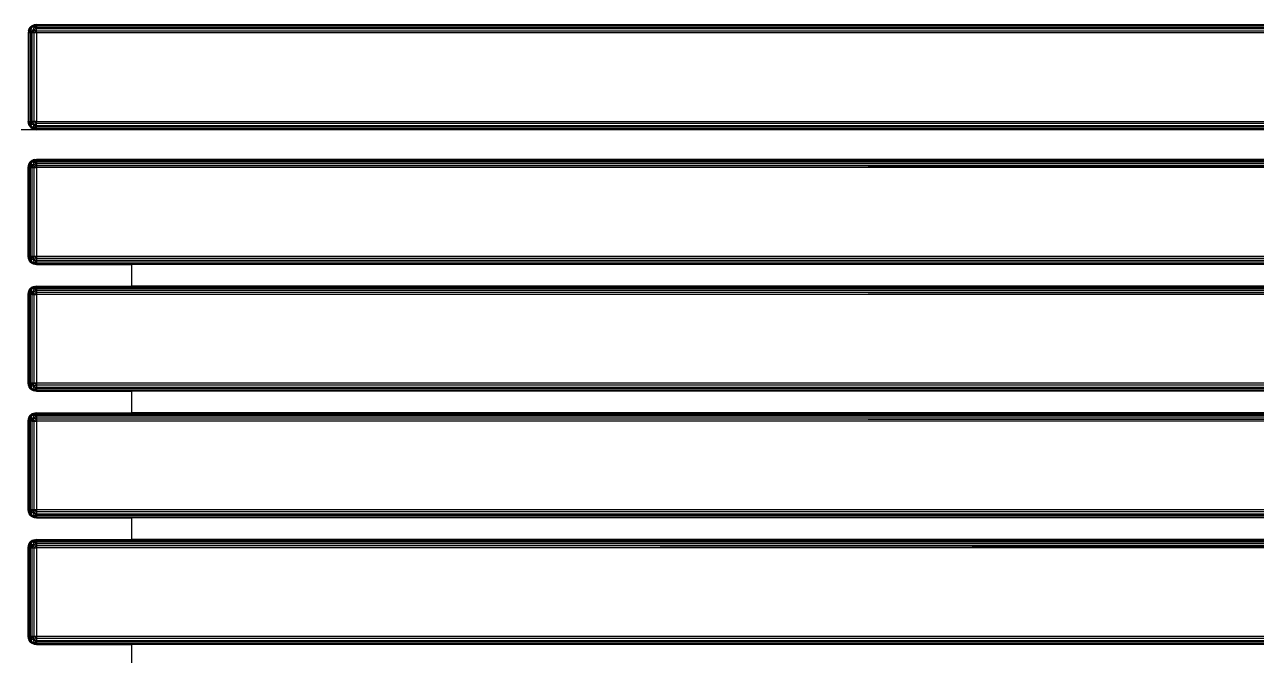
# Model space of a CAD drawing. Header units: millimetres. Extents: x 3440 to 9380, y -3644 to 556.
# Drawn here: x 4413.2 to 4858.8, y -729.6 to -501.6 of the extents above; entities that cross this region are included whole.
import ezdxf

# ---------------------------------------------------------------- set-up
doc = ezdxf.new("R2010")
doc.units = ezdxf.units.MM

msp = doc.modelspace()

# ---------------------------------------------------------------- linework, layer by layer
for p, q in [((4414.5, -503.83), (4414.8, -503.1)), ((4414.84, -503.45), (4414.5, -503.83)), ((4414.84, -503.45), (4414.5, -504.6)), ((4414.8, -503.1), (4415.28, -502.48)), ((4414.8, -503.1), (4414.84, -503.45)), ((4414.8, -504.6), (4414.84, -503.45)), ((4414.8, -504.6), (4415.44, -503.45)), ((4415.44, -502.48), (4414.84, -503.45)), ((4415.28, -502.48), (4414.84, -503.45)), ((4414.84, -503.45), (4415.44, -503.45)), ((4415.9, -502), (4415.28, -502.48)), ((4415.44, -502.48), (4415.28, -502.48)), ((4415.28, -504.6), (4415.44, -503.45)), ((4415.44, -502.48), (4416.34, -501.83)), ((4415.44, -502.48), (4415.9, -502)), ((4415.9, -502.48), (4415.44, -502.48)), ((4415.44, -503.45), (4415.9, -502.48)), ((4415.44, -503.45), (4416.34, -503.45)), ((4415.71, -504.13), (4416.34, -503.45)), ((4415.9, -502.48), (4416.59, -501.83)), ((4416.34, -501.83), (4415.9, -502)), ((4416.59, -502.48), (4415.9, -502.48)), ((4415.9, -504.6), (4416.34, -503.45)), ((4417.4, -501.6), (4416.34, -501.83)), ((4416.34, -501.83), (4416.63, -501.71)), ((4416.34, -501.83), (4416.59, -501.83)), ((4416.34, -503.45), (4416.59, -502.48)), ((4417.4, -503.1), (4416.34, -503.45)), ((4416.63, -504.6), (4416.34, -503.45)), ((4416.34, -503.45), (4417.4, -503.83)), ((4416.59, -501.83), (4417.4, -501.6)), ((4416.96, -501.83), (4416.59, -501.83)), ((4416.59, -502.48), (4416.96, -501.83)), ((4416.59, -502.48), (4417.4, -502.48)), ((4417.03, -502.82), (4416.59, -502.48)), ((4417.4, -501.6), (4416.63, -501.71)), ((4417.4, -501.6), (4416.96, -501.83)), ((4416.96, -501.83), (4417.4, -501.71)), ((4416.96, -501.83), (4417.4, -502)), ((4417.17, -502.14), (4416.96, -501.83)), ((4417.4, -502.48), (4417.03, -502.82)), ((4417.4, -503.1), (4417.03, -502.82)), ((4417.17, -502.14), (4417.4, -502)), ((4417.4, -502.48), (4417.17, -502.14)), ((4417.4, -501.6), (5314.4, -501.6)), ((4417.4, -501.6), (4417.4, -501.71)), ((4417.4, -501.71), (5314.4, -501.6)), ((4417.4, -502), (4417.4, -501.71)), ((6211.4, -501.71), (4417.4, -501.71)), ((4417.4, -502), (4417.4, -502.48)), ((6211.4, -502), (4417.4, -502)), ((4417.4, -502.48), (4417.4, -503.1)), ((4417.4, -502.48), (6211.4, -502.48)), ((4417.4, -503.83), (4417.4, -503.1)), ((6211.4, -503.1), (4417.4, -503.1)), ((4414.5, -503.83), (4414.4, -504.6)), ((4414.4, -504.6), (4414.4, -536.6)), ((4414.4, -504.6), (4414.5, -504.6)), ((4414.5, -503.83), (4414.5, -504.6)), ((4414.8, -504.6), (4414.5, -504.6)), ((4414.5, -504.6), (4414.5, -536.6)), ((4414.8, -536.6), (4414.8, -504.6)), ((4415.28, -504.6), (4414.8, -504.6)), ((4415.28, -504.6), (4415.71, -504.13)), ((4415.9, -504.6), (4415.28, -504.6)), ((4415.28, -504.6), (4415.28, -536.6)), ((4415.9, -504.6), (4415.71, -504.13)), ((4415.9, -536.6), (4415.9, -504.6)), ((4416.63, -504.6), (4415.9, -504.6)), ((4417.4, -503.83), (4416.63, -504.6)), ((4417.4, -504.6), (4416.63, -504.6)), ((4416.63, -536.6), (4416.63, -504.6)), ((4417.4, -504.6), (4417.4, -503.83)), ((4417.4, -503.83), (6211.4, -503.83)), ((6211.4, -504.6), (4417.4, -504.6)), ((4417.4, -504.6), (4417.4, -536.6)), ((4414.5, -537.38), (4414.4, -536.6)), ((4414.4, -536.6), (4414.5, -536.6)), ((4414.5, -537.38), (4414.5, -536.6)), ((4414.8, -536.6), (4414.5, -536.6)), ((4414.5, -536.6), (4414.84, -537.75)), ((4414.8, -538.1), (4414.5, -537.38)), ((4414.84, -537.75), (4414.5, -537.38)), ((4414.8, -536.6), (4415.28, -536.6)), ((4415.09, -537.11), (4414.8, -536.6)), ((4414.84, -537.75), (4414.8, -536.6)), ((4414.8, -538.1), (4414.84, -537.75)), ((4414.8, -538.1), (4415.28, -538.72)), ((4415.15, -538.44), (4414.8, -538.1)), ((4415.09, -537.11), (4414.84, -537.75)), ((4415.44, -537.75), (4414.84, -537.75)), ((4414.84, -537.75), (4415.44, -538.72)), ((4414.84, -537.75), (4415.15, -538.44)), ((4415.28, -536.6), (4415.09, -537.11)), ((4415.15, -538.44), (4415.28, -538.72)), ((4415.44, -538.72), (4415.15, -538.44)), ((4415.44, -537.75), (4415.28, -536.6)), ((4415.9, -536.6), (4415.28, -536.6)), ((4415.9, -539.2), (4415.28, -538.72)), ((4415.28, -538.72), (4415.44, -538.72)), ((4415.28, -538.72), (4415.68, -538.97)), ((4415.44, -537.75), (4415.9, -536.6)), ((4415.9, -538.72), (4415.44, -537.75)), ((4416.34, -537.75), (4415.44, -537.75)), ((4415.9, -538.72), (4415.44, -538.72)), ((4415.44, -538.72), (4416.34, -539.37)), ((4415.68, -538.97), (4415.44, -538.72)), ((4415.9, -539.2), (4415.68, -538.97)), ((4415.68, -538.97), (4416.34, -539.37)), ((4416.34, -537.75), (4415.9, -536.6)), ((4416.63, -536.6), (4415.9, -536.6)), ((4416.59, -539.37), (4415.9, -538.72)), ((4416.59, -538.72), (4415.9, -538.72)), ((4416.34, -539.37), (4415.9, -539.2)), ((4416.34, -537.75), (4416.63, -536.6)), ((4416.34, -537.75), (4417.4, -537.38)), ((4416.59, -538.72), (4416.34, -537.75)), ((4417.4, -538.1), (4416.34, -537.75)), ((4416.34, -537.75), (4417.4, -538.72)), ((4416.96, -539.37), (4416.59, -538.72)), ((4417.4, -538.72), (4416.59, -538.72)), ((4417.17, -539.07), (4416.59, -538.72)), ((4417.4, -537.38), (4416.63, -536.6)), ((4417.4, -536.6), (4416.63, -536.6)), ((4417.17, -539.07), (4416.96, -539.37)), ((4416.96, -539.37), (4417.4, -539.2)), ((4417.4, -539.2), (4417.17, -539.07)), ((4417.4, -536.6), (6211.4, -536.6)), ((4417.4, -537.38), (4417.4, -536.6)), ((4417.4, -538.1), (4417.4, -537.38)), ((6211.4, -537.38), (4417.4, -537.38)), ((4417.4, -538.72), (4417.4, -538.1)), ((4417.4, -538.1), (6211.4, -538.1)), ((4417.4, -539.2), (4417.4, -538.72)), ((6211.4, -538.72), (4417.4, -538.72)), ((4417.4, -539.2), (4417.4, -539.5)), ((4417.4, -539.2), (6211.4, -539.2)), ((4417.4, -539.6), (4411.9, -539.6)), ((4416.63, -539.5), (4416.34, -539.37)), ((4416.59, -539.37), (4416.34, -539.37)), ((4416.34, -539.37), (4417.4, -539.6)), ((4416.59, -539.37), (4416.96, -539.37)), ((4417.4, -539.6), (4416.59, -539.37)), ((4417.4, -539.6), (4416.63, -539.5)), ((4416.96, -539.37), (4417.4, -539.6)), ((4416.96, -539.37), (4417.4, -539.5)), ((4417.4, -539.5), (4417.4, -539.6)), ((4417.4, -539.5), (6211.4, -539.5)), ((5314.4, -539.6), (4417.4, -539.5)), ((5314.4, -539.6), (4417.4, -539.6)), ((4414.4, -553.3), (4414.5, -552.53)), ((4414.5, -552.53), (4414.8, -551.8)), ((4414.84, -552.15), (4414.5, -553.3)), ((4414.84, -552.15), (4414.5, -552.53)), ((4414.5, -552.53), (4414.5, -553.3)), ((4414.8, -551.8), (4415.28, -551.18)), ((4415.44, -551.18), (4414.8, -551.8)), ((4414.84, -552.15), (4414.8, -551.8)), ((4414.84, -552.15), (4414.8, -553.3)), ((4415.44, -551.18), (4414.84, -552.15)), ((4414.84, -552.15), (4415.44, -552.15)), ((4415.44, -552.15), (4415.09, -552.79)), ((4415.9, -550.7), (4415.28, -551.18)), ((4415.28, -551.18), (4415.68, -550.94)), ((4415.44, -551.18), (4415.28, -551.18)), ((4415.44, -552.15), (4415.28, -553.3)), ((4415.28, -553.3), (4416.34, -552.15)), ((4416.34, -550.53), (4415.44, -551.18)), ((4415.68, -550.94), (4415.44, -551.18)), ((4415.9, -551.18), (4415.44, -552.15)), ((4415.44, -551.18), (4415.9, -551.18)), ((4415.44, -552.15), (4416.34, -552.15)), ((4415.68, -550.94), (4416.34, -550.53)), ((4415.9, -550.7), (4415.68, -550.94)), ((4416.34, -550.53), (4415.9, -550.7)), ((4416.59, -550.53), (4415.9, -551.18)), ((4415.9, -551.18), (4416.59, -551.18)), ((4415.9, -553.3), (4416.34, -552.15)), ((4417.4, -550.3), (4416.34, -550.53)), ((4416.63, -550.41), (4416.34, -550.53)), ((4416.34, -550.53), (4416.59, -550.53)), ((4416.34, -552.15), (4416.59, -551.18)), ((4416.34, -552.15), (4417.4, -551.8)), ((4416.34, -552.15), (4417.4, -552.53)), ((4416.63, -553.3), (4416.34, -552.15)), ((4417.4, -550.3), (4416.59, -550.53)), ((4416.96, -550.53), (4416.59, -550.53)), ((4416.59, -551.18), (4416.96, -550.53)), ((4417.17, -550.84), (4416.59, -551.18)), ((4417.4, -551.18), (4416.59, -551.18)), ((4416.59, -551.18), (4417.4, -551.8)), ((4416.63, -550.41), (4417.4, -550.3)), ((4417.4, -552.53), (4416.63, -553.3)), ((4417.4, -550.3), (4416.96, -550.53)), ((4417.4, -550.41), (4416.96, -550.53)), ((4416.96, -550.53), (4417.4, -550.7)), ((4417.17, -550.84), (4416.96, -550.53)), ((4417.4, -551.18), (4417.17, -550.84)), ((4417.4, -550.3), (4417.4, -550.41)), ((6211.4, -550.3), (4417.4, -550.3)), ((4417.4, -550.7), (4417.4, -550.41)), ((4417.4, -550.41), (6211.4, -550.41)), ((4417.4, -550.7), (6211.4, -550.7)), ((4417.4, -550.7), (4417.4, -551.18)), ((4417.4, -551.18), (6211.4, -551.18)), ((4417.4, -551.18), (4417.4, -551.8)), ((4417.4, -551.8), (6211.4, -551.8)), ((4417.4, -551.8), (4417.4, -552.53)), ((5314.4, -553.3), (4417.4, -552.53)), ((4417.4, -552.53), (4417.4, -553.3)), ((4417.4, -552.53), (6211.4, -552.53)), ((4414.4, -585.3), (4414.4, -553.3)), ((4414.5, -553.3), (4414.4, -553.3)), ((4414.5, -553.3), (4414.8, -553.3)), ((4414.5, -585.3), (4414.5, -553.3)), ((4415.09, -552.79), (4414.8, -553.3)), ((4415.28, -553.3), (4414.8, -553.3)), ((4414.8, -585.3), (4414.8, -553.3)), ((4415.28, -553.3), (4415.09, -552.79)), ((4415.28, -553.3), (4415.9, -553.3)), ((4415.28, -585.3), (4415.28, -553.3)), ((4415.9, -553.3), (4416.63, -553.3)), ((4415.9, -585.3), (4415.9, -553.3)), ((4416.63, -553.3), (4417.4, -553.3)), ((4416.63, -585.3), (4416.63, -553.3)), ((4417.4, -553.3), (4417.4, -585.3)), ((5314.4, -553.3), (4417.4, -553.3)), ((4414.5, -585.3), (4414.4, -585.3)), ((4414.5, -586.08), (4414.4, -585.3)), ((4414.5, -585.3), (4414.8, -585.3)), ((4414.5, -585.3), (4414.5, -586.08)), ((4414.5, -585.3), (4414.84, -586.45)), ((4414.8, -586.8), (4414.5, -586.08)), ((4414.5, -586.08), (4414.84, -586.45)), ((4414.8, -585.3), (4415.28, -585.3)), ((4414.8, -585.3), (4415.09, -585.81)), ((4414.8, -585.3), (4414.84, -586.45)), ((4414.84, -586.45), (4414.8, -586.8)), ((4415.28, -587.42), (4414.8, -586.8)), ((4414.8, -586.8), (4415.15, -587.14)), ((4415.09, -585.81), (4414.84, -586.45)), ((4415.44, -586.45), (4414.84, -586.45)), ((4414.84, -586.45), (4415.44, -587.42)), ((4415.15, -587.14), (4414.84, -586.45)), ((4415.28, -585.3), (4415.09, -585.81)), ((4415.28, -587.42), (4415.15, -587.14)), ((4415.15, -587.14), (4415.44, -587.42)), ((4415.28, -585.3), (4415.9, -585.3)), ((4415.28, -585.3), (4415.44, -586.45)), ((4415.44, -587.42), (4415.28, -587.42)), ((4415.9, -587.9), (4415.28, -587.42)), ((4415.28, -587.42), (4415.68, -587.67)), ((4415.9, -585.3), (4415.44, -586.45)), ((4416.34, -586.45), (4415.44, -586.45)), ((4415.44, -586.45), (4415.9, -587.42)), ((4415.44, -587.42), (4415.9, -587.42)), ((4415.44, -587.42), (4416.34, -588.07)), ((4415.44, -587.42), (4415.68, -587.67)), ((4415.68, -587.67), (4415.9, -587.9)), ((4415.68, -587.67), (4416.34, -588.07)), ((4415.9, -585.3), (4416.63, -585.3)), ((4415.9, -585.3), (4416.34, -586.45)), ((4415.9, -587.42), (4416.59, -587.42)), ((4415.9, -587.42), (4416.59, -588.07)), ((4416.34, -588.07), (4415.9, -587.9)), ((4416.34, -586.45), (4416.63, -585.3)), ((4417.4, -586.08), (4416.34, -586.45)), ((4416.59, -587.42), (4416.34, -586.45)), ((4416.34, -586.45), (4417.4, -586.8)), ((4417.4, -587.42), (4416.34, -586.45)), ((4416.34, -588.07), (4416.63, -588.2)), ((4416.34, -588.07), (4416.59, -588.07)), ((4416.34, -588.07), (4417.4, -588.3)), ((4416.96, -588.07), (4416.59, -587.42)), ((4416.59, -587.42), (4417.4, -587.42)), ((4416.59, -587.42), (4417.4, -587.9)), ((4416.59, -588.07), (4416.96, -588.07)), ((4416.59, -588.07), (4417.4, -588.3)), ((4416.63, -585.3), (4417.4, -585.3)), ((4416.63, -585.3), (4417.4, -586.08)), ((4417.4, -588.3), (4416.63, -588.2)), ((4416.96, -588.07), (4417.4, -587.9)), ((4416.96, -588.07), (4417.4, -588.3)), ((4416.96, -588.07), (4417.4, -588.2)), ((4417.4, -585.3), (6211.4, -585.3)), ((4417.4, -585.3), (4417.4, -586.08)), ((6211.4, -586.08), (4417.4, -586.08)), ((4417.4, -586.08), (4417.4, -586.8)), ((4417.4, -586.8), (6211.4, -586.8)), ((4417.4, -586.8), (4417.4, -587.42)), ((6211.4, -587.42), (4417.4, -587.42)), ((4417.4, -587.42), (4417.4, -587.9)), ((4417.4, -587.9), (6211.4, -587.9)), ((4417.4, -587.9), (4417.4, -588.2)), ((4417.4, -588.2), (6211.4, -588.2)), ((4417.4, -588.2), (4417.4, -588.3)), ((5294.4, -588.3), (4417.4, -588.2)), ((4417.4, -588.3), (4451.9, -588.3)), ((4451.9, -596.1), (4451.9, -588.3)), ((5294.4, -588.3), (4451.9, -588.3)), ((4414.8, -597.6), (4415.28, -596.98)), ((4415.44, -596.98), (4414.8, -597.6)), ((4415.44, -596.98), (4414.84, -597.95)), ((4415.9, -596.5), (4415.28, -596.98)), ((4415.28, -596.98), (4415.68, -596.74)), ((4415.44, -596.98), (4415.28, -596.98)), ((4416.34, -596.33), (4415.44, -596.98)), ((4415.68, -596.74), (4415.44, -596.98)), ((4415.9, -596.98), (4415.44, -597.95)), ((4415.44, -596.98), (4415.9, -596.98)), ((4415.68, -596.74), (4416.34, -596.33)), ((4415.9, -596.5), (4415.68, -596.74)), ((4416.34, -596.33), (4415.9, -596.5)), ((4416.59, -596.33), (4415.9, -596.98)), ((4416.59, -596.98), (4415.9, -596.98)), ((4416.34, -596.33), (4417.4, -596.1)), ((4416.63, -596.21), (4416.34, -596.33)), ((4416.59, -596.33), (4416.34, -596.33)), ((4416.34, -597.95), (4416.59, -596.98)), ((4417.4, -596.1), (4416.59, -596.33)), ((4416.96, -596.33), (4416.59, -596.33)), ((4416.96, -596.33), (4416.59, -596.98)), ((4416.59, -596.98), (4417.4, -596.98)), ((4416.59, -596.98), (4417.4, -597.6)), ((4416.63, -596.21), (4417.4, -596.1)), ((4417.4, -596.1), (4416.96, -596.33)), ((4416.96, -596.33), (4417.4, -596.21)), ((4416.96, -596.33), (4417.4, -596.5)), ((4417.4, -596.98), (4416.96, -596.33)), ((4417.4, -596.21), (4417.4, -596.1)), ((4417.4, -596.1), (4451.9, -596.1)), ((4417.4, -596.21), (4417.4, -596.5)), ((4451.9, -596.21), (4417.4, -596.21)), ((4417.4, -596.5), (6211.4, -596.5)), ((4417.4, -596.5), (4417.4, -596.98)), ((4417.4, -596.98), (6211.4, -596.98)), ((4417.4, -596.98), (4417.4, -597.6)), ((4451.9, -596.21), (4451.9, -596.1)), ((5294.4, -596.1), (4451.9, -596.1)), ((5294.4, -596.1), (4451.9, -596.21)), ((4451.9, -596.21), (5294.4, -596.21)), ((4414.4, -599.1), (4414.5, -598.33)), ((4414.4, -631.1), (4414.4, -599.1)), ((4414.5, -599.1), (4414.4, -599.1)), ((4414.5, -598.33), (4414.8, -597.6)), ((4414.84, -597.95), (4414.5, -598.33)), ((4414.84, -597.95), (4414.5, -599.1)), ((4414.5, -598.33), (4414.5, -599.1)), ((4414.5, -599.1), (4414.8, -599.1)), ((4414.5, -631.1), (4414.5, -599.1)), ((4414.8, -597.6), (4414.84, -597.95)), ((4414.8, -599.1), (4414.84, -597.95)), ((4415.09, -598.59), (4414.8, -599.1)), ((4414.8, -599.1), (4415.28, -599.1)), ((4414.8, -631.1), (4414.8, -599.1)), ((4415.09, -598.59), (4414.84, -597.95)), ((4414.84, -597.95), (4415.44, -597.95)), ((4415.44, -597.95), (4415.09, -598.59)), ((4415.44, -597.95), (4415.28, -599.1)), ((4415.28, -599.1), (4415.71, -598.63)), ((4415.9, -599.1), (4415.28, -599.1)), ((4415.28, -631.1), (4415.28, -599.1)), ((4415.44, -597.95), (4416.34, -597.95)), ((4415.71, -598.63), (4416.34, -597.95)), ((4415.71, -598.63), (4415.9, -599.1)), ((4416.34, -597.95), (4415.9, -599.1)), ((4415.9, -599.1), (4416.63, -599.1)), ((4415.9, -631.1), (4415.9, -599.1)), ((4416.34, -597.95), (4417.4, -597.6)), ((4416.34, -597.95), (4417.4, -598.33)), ((4416.63, -599.1), (4416.34, -597.95)), ((4417.4, -598.33), (4416.63, -599.1)), ((4416.63, -599.1), (4417.4, -599.1)), ((4416.63, -631.1), (4416.63, -599.1)), ((4417.4, -597.6), (6211.4, -597.6)), ((4417.4, -597.6), (4417.4, -598.33)), ((5314.4, -599.1), (4417.4, -598.33)), ((4417.4, -598.33), (4417.4, -599.1)), ((4417.4, -598.33), (6211.4, -598.33)), ((4417.4, -599.1), (4417.4, -631.1)), ((5314.4, -599.1), (4417.4, -599.1)), ((4414.5, -631.1), (4414.4, -631.1)), ((4414.5, -631.88), (4414.4, -631.1)), ((4414.5, -631.1), (4414.8, -631.1)), ((4414.5, -631.1), (4414.5, -631.88)), ((4414.5, -631.1), (4414.84, -632.25)), ((4414.5, -631.88), (4414.8, -632.6)), ((4414.84, -632.25), (4414.5, -631.88)), ((4414.8, -631.1), (4415.28, -631.1)), ((4414.8, -631.1), (4415.09, -631.61)), ((4414.8, -631.1), (4414.84, -632.25)), ((4414.8, -632.6), (4414.84, -632.25)), ((4415.28, -633.22), (4414.8, -632.6)), ((4414.8, -632.6), (4415.15, -632.94)), ((4415.09, -631.61), (4414.84, -632.25)), ((4415.44, -632.25), (4414.84, -632.25)), ((4414.84, -632.25), (4415.44, -633.22)), ((4415.15, -632.94), (4414.84, -632.25)), ((4415.28, -631.1), (4415.09, -631.61)), ((4415.28, -631.1), (4415.9, -631.1)), ((4415.28, -631.1), (4415.44, -632.25)), ((4415.9, -631.1), (4415.44, -632.25)), ((4416.34, -632.25), (4415.44, -632.25)), ((4415.44, -632.25), (4415.9, -633.22)), ((4415.9, -631.1), (4416.63, -631.1)), ((4415.9, -631.1), (4416.34, -632.25)), ((4416.34, -632.25), (4416.63, -631.1)), ((4417.4, -631.88), (4416.34, -632.25)), ((4416.59, -633.22), (4416.34, -632.25)), ((4416.34, -632.25), (4417.4, -632.6)), ((4417.4, -633.22), (4416.34, -632.25)), ((4416.63, -631.1), (4417.4, -631.1)), ((4416.63, -631.1), (4417.4, -631.88)), ((4417.4, -631.1), (6211.4, -631.1)), ((4417.4, -631.1), (4417.4, -631.88)), ((6211.4, -631.88), (4417.4, -631.88)), ((4417.4, -631.88), (4417.4, -632.6)), ((4417.4, -632.6), (6211.4, -632.6)), ((4417.4, -632.6), (4417.4, -633.22)), ((4415.28, -633.22), (4415.15, -632.94)), ((4415.15, -632.94), (4415.44, -633.22)), ((4415.44, -633.22), (4415.28, -633.22)), ((4415.9, -633.7), (4415.28, -633.22)), ((4415.28, -633.22), (4415.68, -633.47)), ((4415.44, -633.22), (4415.9, -633.22)), ((4415.44, -633.22), (4416.34, -633.87)), ((4415.44, -633.22), (4415.68, -633.47)), ((4415.68, -633.47), (4415.9, -633.7)), ((4415.68, -633.47), (4416.34, -633.87)), ((4415.9, -633.22), (4416.59, -633.22)), ((4415.9, -633.22), (4416.59, -633.87)), ((4416.34, -633.87), (4415.9, -633.7)), ((4417.4, -634.1), (4416.34, -633.87)), ((4416.34, -633.87), (4416.63, -634)), ((4416.34, -633.87), (4416.59, -633.87)), ((4416.96, -633.87), (4416.59, -633.22)), ((4416.59, -633.22), (4417.4, -633.22)), ((4416.59, -633.22), (4417.4, -633.7)), ((4416.59, -633.87), (4417.4, -634.1)), ((4416.59, -633.87), (4416.96, -633.87)), ((4417.4, -634.1), (4416.63, -634)), ((4416.96, -633.87), (4417.4, -633.7)), ((4416.96, -633.87), (4417.4, -634.1)), ((4416.96, -633.87), (4417.4, -634)), ((6211.4, -633.22), (4417.4, -633.22)), ((4417.4, -633.22), (4417.4, -633.7)), ((4417.4, -633.7), (6211.4, -633.7)), ((4417.4, -633.7), (4417.4, -634)), ((4417.4, -634), (6211.4, -634)), ((4417.4, -634), (4417.4, -634.1)), ((5294.4, -634.1), (4417.4, -634)), ((4417.4, -634.1), (4451.9, -634.1)), ((4451.9, -641.9), (4451.9, -634.1)), ((5294.4, -634.1), (4451.9, -634.1)), ((4414.4, -644.9), (4414.5, -644.13)), ((4414.4, -676.9), (4414.4, -644.9)), ((4414.5, -644.9), (4414.4, -644.9)), ((4414.5, -644.13), (4414.8, -643.4)), ((4414.84, -643.75), (4414.5, -644.13)), ((4414.84, -643.75), (4414.5, -644.9)), ((4414.5, -644.13), (4414.5, -644.9)), ((4414.5, -644.9), (4414.8, -644.9)), ((4414.5, -676.9), (4414.5, -644.9)), ((4414.8, -643.4), (4415.28, -642.78)), ((4415.44, -642.78), (4414.8, -643.4)), ((4414.8, -643.4), (4414.84, -643.75)), ((4414.8, -644.9), (4414.84, -643.75)), ((4415.09, -644.39), (4414.8, -644.9)), ((4414.8, -644.9), (4415.28, -644.9)), ((4414.8, -676.9), (4414.8, -644.9)), ((4415.44, -642.78), (4414.84, -643.75)), ((4415.09, -644.39), (4414.84, -643.75)), ((4414.84, -643.75), (4415.44, -643.75)), ((4415.44, -643.75), (4415.09, -644.39)), ((4415.9, -642.3), (4415.28, -642.78)), ((4415.28, -642.78), (4415.44, -642.78)), ((4415.44, -643.75), (4415.28, -644.9)), ((4415.28, -644.9), (4415.71, -644.43)), ((4415.9, -644.9), (4415.28, -644.9)), ((4415.28, -676.9), (4415.28, -644.9)), ((4415.44, -642.78), (4416.34, -642.13)), ((4415.68, -642.54), (4415.44, -642.78)), ((4415.9, -642.78), (4415.44, -642.78)), ((4415.9, -642.78), (4415.44, -643.75)), ((4415.44, -643.75), (4416.34, -643.75)), ((4415.68, -642.54), (4416.34, -642.13)), ((4415.9, -642.3), (4415.68, -642.54)), ((4415.71, -644.43), (4416.34, -643.75)), ((4415.71, -644.43), (4415.9, -644.9)), ((4416.59, -642.13), (4415.9, -642.78)), ((4416.34, -642.13), (4415.9, -642.3)), ((4415.9, -642.78), (4416.59, -642.78)), ((4416.34, -643.75), (4415.9, -644.9)), ((4415.9, -644.9), (4416.63, -644.9)), ((4415.9, -676.9), (4415.9, -644.9)), ((4417.4, -641.9), (4416.34, -642.13)), ((4416.63, -642.01), (4416.34, -642.13)), ((4416.34, -642.13), (4416.59, -642.13)), ((4416.34, -643.75), (4416.59, -642.78)), ((4416.34, -643.75), (4417.4, -643.4)), ((4416.34, -643.75), (4417.4, -644.13)), ((4416.63, -644.9), (4416.34, -643.75)), ((4417.4, -641.9), (4416.59, -642.13)), ((4416.96, -642.13), (4416.59, -642.13)), ((4416.59, -642.78), (4416.96, -642.13)), ((4416.59, -642.78), (4417.4, -642.78)), ((4416.59, -642.78), (4417.4, -643.4)), ((4416.63, -642.01), (4417.4, -641.9)), ((4417.4, -644.13), (4416.63, -644.9)), ((4416.63, -644.9), (4417.4, -644.9)), ((4416.63, -676.9), (4416.63, -644.9)), ((4417.4, -641.9), (4416.96, -642.13)), ((4417.4, -642.01), (4416.96, -642.13)), ((4416.96, -642.13), (4417.4, -642.3)), ((4417.17, -642.44), (4416.96, -642.13)), ((4417.4, -642.3), (4417.17, -642.44)), ((4417.4, -642.78), (4417.17, -642.44)), ((4417.4, -642.01), (4417.4, -641.9)), ((4417.4, -641.9), (4451.9, -641.9)), ((4417.4, -642.01), (4417.4, -642.3)), ((4451.9, -642.01), (4417.4, -642.01)), ((4417.4, -642.3), (6211.4, -642.3)), ((4417.4, -642.3), (4417.4, -642.78)), ((4417.4, -642.78), (6211.4, -642.78)), ((4417.4, -642.78), (4417.4, -643.4)), ((4417.4, -643.4), (6211.4, -643.4)), ((4417.4, -643.4), (4417.4, -644.13)), ((5314.4, -644.9), (4417.4, -644.13)), ((4417.4, -644.13), (4417.4, -644.9)), ((4417.4, -644.13), (6211.4, -644.13)), ((4417.4, -644.9), (4417.4, -676.9)), ((5314.4, -644.9), (4417.4, -644.9)), ((4451.9, -642.01), (4451.9, -641.9)), ((5294.4, -641.9), (4451.9, -641.9)), ((5294.4, -641.9), (4451.9, -642.01)), ((4451.9, -642.01), (5294.4, -642.01)), ((4414.5, -676.9), (4414.4, -676.9)), ((4414.5, -677.68), (4414.4, -676.9)), ((4414.5, -676.9), (4414.8, -676.9)), ((4414.5, -676.9), (4414.5, -677.68)), ((4414.5, -676.9), (4414.84, -678.05)), ((4414.8, -676.9), (4415.28, -676.9)), ((4414.8, -676.9), (4415.09, -677.41)), ((4414.8, -676.9), (4414.84, -678.05)), ((4415.28, -676.9), (4415.09, -677.41)), ((4415.28, -676.9), (4415.9, -676.9)), ((4415.28, -676.9), (4415.44, -678.05)), ((4415.9, -676.9), (4415.44, -678.05)), ((4415.9, -676.9), (4416.63, -676.9)), ((4415.9, -676.9), (4416.34, -678.05)), ((4416.63, -676.9), (4416.34, -678.05)), ((4416.63, -676.9), (4417.4, -676.9)), ((4416.63, -676.9), (4417.4, -677.68)), ((4417.4, -676.9), (6211.4, -676.9)), ((4417.4, -676.9), (4417.4, -677.68)), ((4414.5, -677.68), (4414.8, -678.4)), ((4414.84, -678.05), (4414.5, -677.68)), ((4414.8, -678.4), (4414.84, -678.05)), ((4415.28, -679.02), (4414.8, -678.4)), ((4414.8, -678.4), (4415.15, -678.74)), ((4415.09, -677.41), (4414.84, -678.05)), ((4415.44, -678.05), (4414.84, -678.05)), ((4414.84, -678.05), (4415.44, -679.02)), ((4415.15, -678.74), (4414.84, -678.05)), ((4415.28, -679.02), (4415.15, -678.74)), ((4415.15, -678.74), (4415.44, -679.02)), ((4415.44, -679.02), (4415.28, -679.02)), ((4415.9, -679.5), (4415.28, -679.02)), ((4415.28, -679.02), (4415.68, -679.27)), ((4416.34, -678.05), (4415.44, -678.05)), ((4415.44, -678.05), (4415.9, -679.02)), ((4415.44, -679.02), (4415.9, -679.02)), ((4415.44, -679.02), (4416.34, -679.67)), ((4415.68, -679.27), (4415.9, -679.5)), ((4415.68, -679.27), (4416.34, -679.67)), ((4415.9, -679.02), (4416.59, -679.02)), ((4415.9, -679.02), (4416.59, -679.67)), ((4416.34, -679.67), (4415.9, -679.5)), ((4417.4, -677.68), (4416.34, -678.05)), ((4416.59, -679.02), (4416.34, -678.05)), ((4416.34, -678.05), (4417.4, -678.4)), ((4417.4, -679.02), (4416.34, -678.05)), ((4417.4, -679.9), (4416.34, -679.67)), ((4416.34, -679.67), (4416.63, -679.8)), ((4416.34, -679.67), (4416.59, -679.67)), ((4416.96, -679.67), (4416.59, -679.02)), ((4416.59, -679.02), (4417.4, -679.02)), ((4416.59, -679.02), (4417.17, -679.37)), ((4416.59, -679.67), (4417.4, -679.9)), ((4416.59, -679.67), (4416.96, -679.67)), ((4416.63, -679.8), (4417.4, -679.9)), ((4417.17, -679.37), (4416.96, -679.67)), ((4417.4, -679.5), (4416.96, -679.67)), ((4416.96, -679.67), (4417.4, -679.9)), ((4416.96, -679.67), (4417.4, -679.8)), ((4417.17, -679.37), (4417.4, -679.5)), ((6211.4, -677.68), (4417.4, -677.68)), ((4417.4, -677.68), (4417.4, -678.4)), ((4417.4, -678.4), (6211.4, -678.4)), ((4417.4, -678.4), (4417.4, -679.02)), ((6211.4, -679.02), (4417.4, -679.02)), ((4417.4, -679.02), (4417.4, -679.5)), ((4417.4, -679.5), (6211.4, -679.5)), ((4417.4, -679.5), (4417.4, -679.8)), ((4417.4, -679.8), (6211.4, -679.8)), ((4417.4, -679.8), (4417.4, -679.9)), ((5294.4, -679.9), (4417.4, -679.8)), ((4417.4, -679.9), (4451.9, -679.9)), ((4451.9, -687.7), (4451.9, -679.9)), ((5294.4, -679.9), (4451.9, -679.9)), ((4414.4, -690.7), (4414.5, -689.93)), ((4414.4, -722.7), (4414.4, -690.7)), ((4414.5, -690.7), (4414.4, -690.7)), ((4414.5, -689.93), (4414.8, -689.2)), ((4414.84, -689.55), (4414.5, -689.93)), ((4414.84, -689.55), (4414.5, -690.7)), ((4414.5, -689.93), (4414.5, -690.7)), ((4414.5, -690.7), (4414.8, -690.7)), ((4414.5, -722.7), (4414.5, -690.7)), ((4414.8, -689.2), (4415.28, -688.58)), ((4414.8, -689.2), (4415.44, -688.58)), ((4414.8, -689.2), (4414.84, -689.55)), ((4414.8, -690.7), (4414.84, -689.55)), ((4415.09, -690.19), (4414.8, -690.7)), ((4414.8, -690.7), (4415.28, -690.7)), ((4414.8, -722.7), (4414.8, -690.7)), ((4415.44, -688.58), (4414.84, -689.55)), ((4415.09, -690.19), (4414.84, -689.55)), ((4414.84, -689.55), (4415.44, -689.55)), ((4415.44, -689.55), (4415.09, -690.19)), ((4415.9, -688.1), (4415.28, -688.58)), ((4415.28, -688.58), (4415.68, -688.34)), ((4415.44, -688.58), (4415.28, -688.58)), ((4415.44, -689.55), (4415.28, -690.7)), ((4415.28, -690.7), (4416.34, -689.55)), ((4415.28, -690.7), (4415.9, -690.7)), ((4415.28, -722.7), (4415.28, -690.7)), ((4415.44, -688.58), (4416.34, -687.93)), ((4415.68, -688.34), (4415.44, -688.58)), ((4415.9, -688.58), (4415.44, -688.58)), ((4415.9, -688.58), (4415.44, -689.55)), ((4415.44, -689.55), (4416.34, -689.55)), ((4415.68, -688.34), (4416.34, -687.93)), ((4415.9, -688.1), (4415.68, -688.34)), ((4416.59, -687.93), (4415.9, -688.58)), ((4416.34, -687.93), (4415.9, -688.1)), ((4415.9, -688.58), (4416.59, -688.58)), ((4415.9, -690.7), (4416.34, -689.55)), ((4415.9, -690.7), (4416.63, -690.7)), ((4415.9, -722.7), (4415.9, -690.7)), ((4416.34, -687.93), (4417.4, -687.7)), ((4416.63, -687.8), (4416.34, -687.93)), ((4416.59, -687.93), (4416.34, -687.93)), ((4416.34, -689.55), (4416.59, -688.58)), ((4416.34, -689.55), (4417.4, -689.2)), ((4416.34, -689.55), (4417.4, -689.93)), ((4416.63, -690.7), (4416.34, -689.55)), ((4417.4, -687.7), (4416.59, -687.93)), ((4416.96, -687.93), (4416.59, -687.93)), ((4416.59, -688.58), (4416.96, -687.93)), ((4417.17, -688.24), (4416.59, -688.58)), ((4417.4, -688.58), (4416.59, -688.58)), ((4416.59, -688.58), (4417.4, -689.2)), ((4416.63, -687.8), (4417.4, -687.7)), ((4417.4, -689.93), (4416.63, -690.7)), ((4416.63, -690.7), (4417.4, -690.7)), ((4416.63, -722.7), (4416.63, -690.7)), ((4417.4, -687.7), (4416.96, -687.93)), ((4417.4, -687.8), (4416.96, -687.93)), ((4416.96, -687.93), (4417.4, -688.1)), ((4417.17, -688.24), (4416.96, -687.93)), ((4417.4, -688.1), (4417.17, -688.24)), ((4417.4, -688.58), (4417.17, -688.24)), ((4417.4, -687.8), (4417.4, -687.7)), ((4417.4, -687.7), (4451.9, -687.7)), ((4417.4, -687.8), (4417.4, -688.1)), ((4451.9, -687.8), (4417.4, -687.8)), ((4417.4, -688.1), (6211.4, -688.1)), ((4417.4, -688.1), (4417.4, -688.58)), ((4417.4, -688.58), (6211.4, -688.58)), ((4417.4, -688.58), (4417.4, -689.2)), ((4417.4, -689.2), (6211.4, -689.2)), ((4417.4, -689.2), (4417.4, -689.93)), ((5314.4, -690.7), (4417.4, -689.93)), ((4417.4, -689.93), (4417.4, -690.7)), ((4417.4, -689.93), (6211.4, -689.93)), ((4417.4, -690.7), (4417.4, -722.7)), ((5314.4, -690.7), (4417.4, -690.7)), ((4451.9, -687.8), (4451.9, -687.7)), ((5294.4, -687.7), (4451.9, -687.7)), ((5294.4, -687.7), (4451.9, -687.8)), ((4451.9, -687.8), (5294.4, -687.8)), ((4414.5, -722.7), (4414.4, -722.7)), ((4414.5, -723.48), (4414.4, -722.7)), ((4414.5, -722.7), (4414.8, -722.7)), ((4414.5, -722.7), (4414.5, -723.48)), ((4414.5, -722.7), (4414.84, -723.85)), ((4414.5, -723.48), (4414.8, -724.2)), ((4414.84, -723.85), (4414.5, -723.48)), ((4414.8, -722.7), (4415.28, -722.7)), ((4414.8, -722.7), (4415.09, -723.21)), ((4414.8, -722.7), (4414.84, -723.85)), ((4414.8, -724.2), (4414.84, -723.85)), ((4415.28, -724.82), (4414.8, -724.2)), ((4414.8, -724.2), (4415.15, -724.54)), ((4415.09, -723.21), (4414.84, -723.85)), ((4415.44, -723.85), (4414.84, -723.85)), ((4414.84, -723.85), (4415.44, -724.82)), ((4415.15, -724.54), (4414.84, -723.85)), ((4415.28, -722.7), (4415.09, -723.21)), ((4415.28, -724.82), (4415.15, -724.54)), ((4415.15, -724.54), (4415.44, -724.82)), ((4415.28, -722.7), (4415.9, -722.7)), ((4415.28, -722.7), (4415.44, -723.85)), ((4415.44, -724.82), (4415.28, -724.82)), ((4415.9, -725.3), (4415.28, -724.82)), ((4415.28, -724.82), (4415.68, -725.07)), ((4415.9, -722.7), (4415.44, -723.85)), ((4416.34, -723.85), (4415.44, -723.85)), ((4415.44, -723.85), (4415.9, -724.82)), ((4416.34, -725.47), (4415.44, -724.82)), ((4415.44, -724.82), (4415.9, -724.82)), ((4415.68, -725.07), (4415.9, -725.3)), ((4415.68, -725.07), (4416.34, -725.47)), ((4415.9, -722.7), (4416.63, -722.7)), ((4415.9, -722.7), (4416.34, -723.85)), ((4415.9, -724.82), (4416.59, -725.47)), ((4415.9, -724.82), (4416.59, -724.82)), ((4416.34, -725.47), (4415.9, -725.3)), ((4416.34, -723.85), (4416.63, -722.7)), ((4417.4, -723.48), (4416.34, -723.85)), ((4416.59, -724.82), (4416.34, -723.85)), ((4416.34, -723.85), (4417.4, -724.2)), ((4417.4, -724.82), (4416.34, -723.85)), ((4416.59, -725.47), (4416.34, -725.47)), ((4417.4, -725.7), (4416.34, -725.47)), ((4416.34, -725.47), (4416.63, -725.6)), ((4416.96, -725.47), (4416.59, -724.82)), ((4416.59, -724.82), (4417.4, -724.82)), ((4416.59, -724.82), (4417.17, -725.17)), ((4416.59, -725.47), (4417.4, -725.7)), ((4416.59, -725.47), (4416.96, -725.47)), ((4416.63, -722.7), (4417.4, -722.7)), ((4416.63, -722.7), (4417.4, -723.48)), ((4416.63, -725.6), (4417.4, -725.7)), ((4417.17, -725.17), (4416.96, -725.47)), ((4417.4, -725.3), (4416.96, -725.47)), ((4416.96, -725.47), (4417.4, -725.7)), ((4416.96, -725.47), (4417.4, -725.6)), ((4417.17, -725.17), (4417.4, -725.3)), ((4417.4, -722.7), (6211.4, -722.7)), ((4417.4, -722.7), (4417.4, -723.48)), ((6211.4, -723.48), (4417.4, -723.48)), ((4417.4, -723.48), (4417.4, -724.2)), ((4417.4, -724.2), (6211.4, -724.2)), ((4417.4, -724.2), (4417.4, -724.82)), ((6211.4, -724.82), (4417.4, -724.82)), ((4417.4, -724.82), (4417.4, -725.3)), ((4417.4, -725.3), (6211.4, -725.3)), ((4417.4, -725.3), (4417.4, -725.6)), ((4417.4, -725.6), (6211.4, -725.6)), ((4417.4, -725.6), (4417.4, -725.7)), ((5294.4, -725.7), (4417.4, -725.6)), ((4417.4, -725.7), (4451.9, -725.7)), ((4451.9, -733.5), (4451.9, -725.7)), ((5294.4, -725.7), (4451.9, -725.7))]:
    msp.add_line(p, q)

doc.saveas('drawing.dxf')
